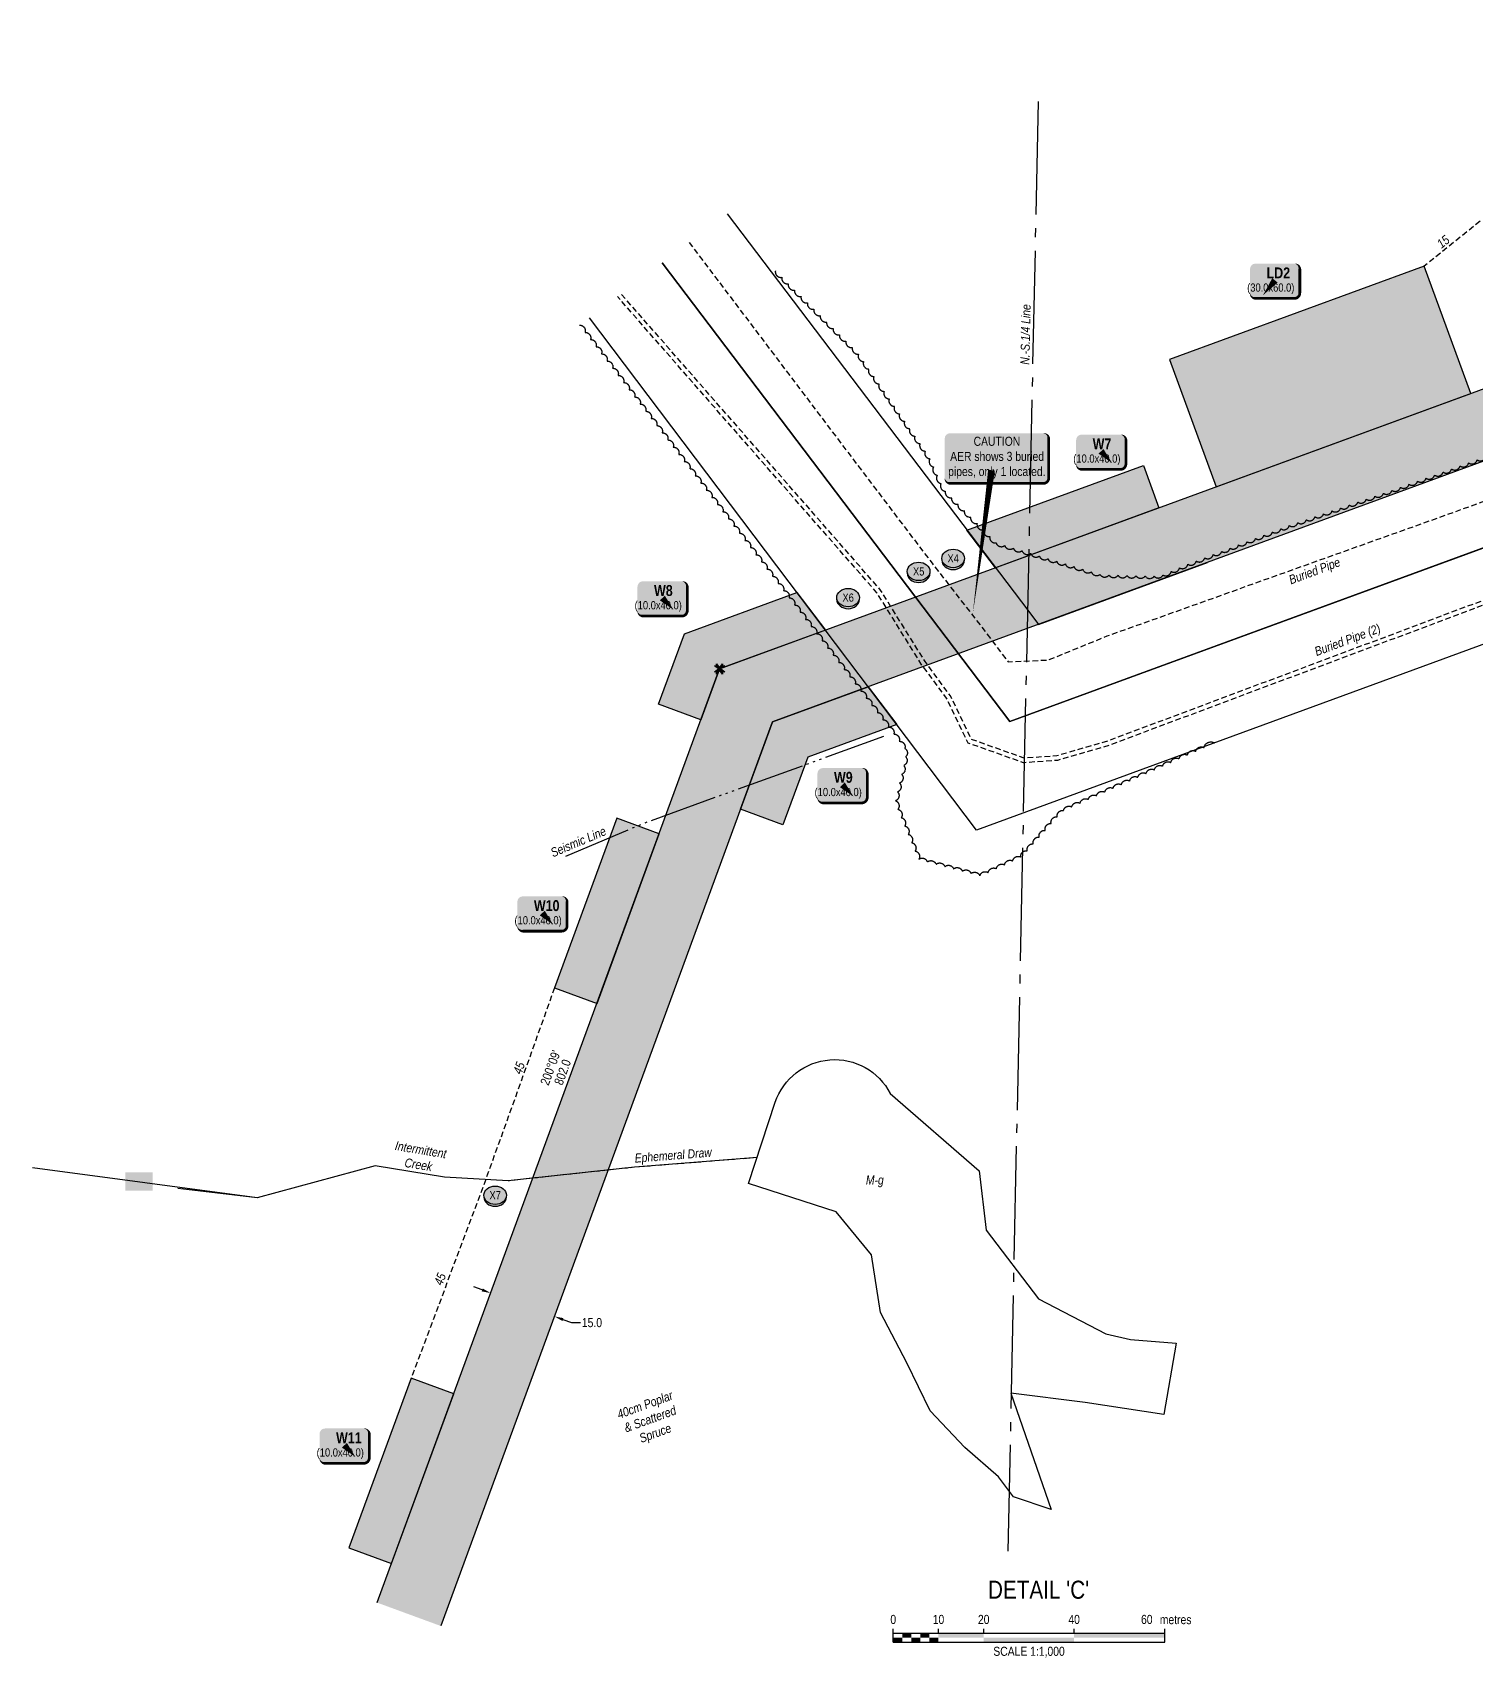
# Model space of a CAD drawing. Extents: x 404585 to 410512, y 6059634 to 6065450.
# Drawn here: x 406693 to 408288, y 6059821 to 6061617 of the extents above; entities that cross this region are included whole.
import ezdxf
from ezdxf.enums import TextEntityAlignment as Align

# ---------------------------------------------------------------- set-up
doc = ezdxf.new("R2010")
doc.units = 0
doc.header["$LTSCALE"] = 5
doc.header["$PDSIZE"] = 0.5
for name, pattern in [('0', [1, 1, 0]), ('foc-QUARTERLINE', [33, 25, -3, 2, -3]), ('foc-SEISMIC', [20.5, 15, -1, 0.5, -1, 0.5, -1, 0.5, -1]), ('foc-TIELINE', [1.875, 1.25, -0.625]), ('foc-TOPO-ephemeral', [6.25, 3.125, -0.625, 0.625, -0.625, 0.625, -0.625]), ('UG_PIPE', [1.875, 1.25, -0.625])]:
    doc.linetypes.add(name, pattern=pattern)
doc.layers.get('Defpoints').update_dxf_attribs({"color": 9})
for name, color, linetype in [('AS-PIPE-UG', 44, 'UG_PIPE'), ('AS-PIPE-UG-T', 44, 'Continuous'), ('AS-SEISMIC', 224, 'foc-SEISMIC'), ('AS-UNDERLAY-H', 141, 'Continuous'), ('CG-NOTES', 7, 'Continuous'), ('DETAIL-T', 7, 'Continuous'), ('F-RW', 190, 'Continuous'), ('L-BD1', 253, 'Continuous'), ('L-MON', 1, 'Continuous'), ('L-QSEC', 8, 'foc-QUARTERLINE'), ('P-CROSSINGS', 250, 'Continuous'), ('P-PROPOSED', 10, 'Continuous'), ('P-PROPOSED-H', 21, 'Continuous'), ('P-TEMP-BLOCKS', 250, 'Continuous'), ('P-TEMP-H', 41, 'Continuous'), ('P-TEMP_WORKSPACE', 46, 'Continuous'), ('P-TXT', 4, 'Continuous'), ('T-BUSH', 110, '0'), ('T-BUSH-T', 110, 'Continuous'), ('T-DRAW', 143, 'foc-TOPO-ephemeral'), ('T-TIE', 201, 'foc-TIELINE'), ('T-WATER', 160, 'Continuous'), ('T-WATER-T', 170, 'Continuous'), ('WETLAND', 143, 'Continuous'), ('WETLAND-T', 146, 'Continuous')]:
    doc.layers.add(name, color=color, linetype=linetype)
doc.layers.add('T-TIE-T', color=201, linetype='Continuous', lineweight=18)
doc.styles.add('80', font='ARIALN.TTF', dxfattribs={"height": 10})
doc.styles.add('80CG', font='ARIALN.TTF', dxfattribs={"height": 10})
doc.styles.add('80L', font='ARIALN.TTF', dxfattribs={"height": 10})
doc.styles.add('80LS', font='ARIALNI.TTF', dxfattribs={"height": 10})
doc.styles.add('BOLD', font='ARIALNB.TTF')
doc.styles.add('Crossing', font='ARIALN.TTF', dxfattribs={"height": 10})
doc.styles.add('foc-LtypeFont', font='ARIALN.TTF', dxfattribs={"height": 7.349999999999999})
doc.linetypes.add('foc-TOPO-flowdirection-NOLINE', pattern='A,0,[">",foc-LtypeFont,S=0.3,R=0,X=0,Y=-0.945],-20,[">",foc-LtypeFont,S=0.3,R=0,X=0,Y=-0.945],0', length=20)
doc.dimstyles.new('Compass 5 000', dxfattribs={"dimscale": 5, "dimtxt": 9, "dimasz": 2, "dimexe": 0.2, "dimexo": 0.0625, "dimgap": 0.5, "dimtad": 0, "dimtih": 1, "dimtoh": 1, "dimzin": 0, "dimdsep": 46, "dimtxsty": '80CG', "dimcen": 0.1, "dimse1": 1, "dimse2": 1, "dimclrd": 256, "dimclrt": 256, "dimaunit": 1, "dimadec": 4, "dimazin": 0, "dimtfac": 0.06, "dimtofl": 0, "dimtmove": 0, "dimatfit": 1, "dimfxl": 0.2, "dimtolj": 1, "dimtzin": 0, "dimlwd": -1, "dimarcsym": 0})

# ---------------------------------------------------------------- blocks, each defined once
blk = doc.blocks.new('*D519')
at = {"layer": 'Defpoints', "color": 0, "transparency": 16777216}
for p in [(407362.9413554552, 6060670.276108096), (407433.3536136688, 6060644.442074829), (407269.6765302371, 6060198.330043353)]:
    blk.add_point(p, dxfattribs=at)
at = {"layer": 'P-TXT', "transparency": 16777216}
for p, q in [((407189.8762074057, 6060227.608527627), (407180.4881427882, 6060231.052978633)), ((407279.0645948548, 6060194.885592347), (407288.4684957841, 6060191.435331048)), ((407288.4684957841, 6060191.435331048), (407298.4684957841, 6060191.435331048))]:
    blk.add_line(p, q, dxfattribs=at)
for points in [[(407190.4502825735, 6060229.173205063), (407189.3021322379, 6060226.04385019), (407199.2642720235, 6060224.164076621)], [(407279.6386700226, 6060196.450269783), (407278.4905196871, 6060193.32091491), (407269.6765302371, 6060198.330043353)]]:
    blk.add_solid(points, dxfattribs=at)
at = {"layer": 'P-TXT', "transparency": 16777216, "insert": (407311.220883233, 6060191.435331048), "char_height": 10, "attachment_point": 5, "style": '80CG'}
blk.add_mtext('\\A1;15.0', dxfattribs=at)
blk = doc.blocks.new('xing2')
h = blk.add_hatch(color=50)
h.dxf.hatch_style = 1
edge = h.paths.add_edge_path()
edge.add_ellipse((0, 0), major_axis=(-12.5, 0), ratio=0.8162973455633619, start_angle=0, end_angle=360)
h = blk.add_hatch(color=250)
h.dxf.hatch_style = 1
edge = h.paths.add_edge_path()
edge.add_ellipse((0, -2.047489049626165), major_axis=(-12.5, 0), ratio=0.8162973455633619, start_angle=0, end_angle=180)
edge.add_line((12.5, -2.047489049626165), (12.5, 0))
edge.add_ellipse((0, 0), major_axis=(-12.5, 0), ratio=0.8162973455633619, start_angle=0, end_angle=180, ccw=False)
edge.add_line((-12.5, 0), (-12.5, -2.047489049626165))
at = {"color": 250}
blk.add_ellipse((0, 0), major_axis=(-12.5, 0), ratio=0.8162973455633619, dxfattribs=at)
blk.add_ellipse((0, -2.047489049626165), major_axis=(-12.5, 0), ratio=0.8162973455633619, start_param=0, end_param=3.141592653589793, dxfattribs=at)
at = {"color": 250, "style": 'Crossing'}
blk.add_attdef('CROSSING', text='', height=9, dxfattribs=at).set_placement((0.08916442567715421, 0.0199513138486509), align=Align.MIDDLE_CENTER)
at = {"color": 250, "style": 'Crossing', "flags": 1}
for tag, p in [('OWNER', (0.08916442567715421, -12.49201765665748)), ('DESCRIPTION', (0.08916442567715421, -25.770021277247)), ('LOCATION', (0.08916442567715421, -39.30337514164421)), ('DWG_REF', (0.08916442567715421, -52.83672900604233))]:
    blk.add_attdef(tag, text='', height=9, dxfattribs=at).set_placement(p, align=Align.MIDDLE_CENTER)
blk = doc.blocks.new('TEMP')
h = blk.add_hatch(color=255)
h.dxf.hatch_style = 1
h.paths.add_polyline_path([(-5.274161e-10, 0.2514284397220763), (-0.6656854269836912, 1.152061669657268), (-0.6656854269836914, 0.6656854303339061), (-1.152061663105632, 0.6656854303339061), (-0.2514284404497629, 5.273253e-10), (-1.152061661774314, -0.665685419564579), (-0.6656854224511335, -0.6656854195645793), (-0.6656854224511335, -1.152061655686338), (-5.273251e-10, -0.2514284436956587), (0.6656854183820542, -1.152061663420681), (0.6656854183820542, -0.6656854208922597), (1.152061656810019, -0.6656854053035205), (0.2514284429676993, 5.273253e-10), (1.152061671303363, 0.6656854258011663), (0.6656854287749412, 0.6656854258011663), (0.6656854131859291, 1.15206166422904)])
h.paths.add_polyline_path([(0.5656854229146121, 0.8485281473411305), (0.5656854319800914, 0.5656854258011663), (0.8485281444547581, 0.5656854258011663), (0.0831890339399251, 0), (0.8485281399220186, -0.5656854150320215), (0.5656854183820542, -0.5656854240973189), (0.5656854183820542, -0.8485281365719859), (0, -0.08318903609469999), (-0.5656854224511337, -0.8485281320390644), (-0.5656854224511337, -0.5656854195645792), (-0.8485281349258001, -0.5656854195645794), (-0.0831890328488955, 0), (-0.8485281394583584, 0.5656854303339058), (-0.5656854269836913, 0.5656854303339061), (-0.5656854269836913, 0.8485281428085727), (0, 0.0831890306941206)], flags=16)
h = blk.add_hatch(color=1)
h.dxf.hatch_style = 1
h.paths.add_polyline_path([(0, 0.0831890306941205), (-0.5656854269836911, 0.8485281428085727), (-0.5656854269836912, 0.5656854303339061), (-0.8485281394583578, 0.5656854303339061), (-0.0831890328488953, -1e-16), (-0.8485281349258001, -0.5656854195645793), (-0.5656854224511337, -0.5656854195645793), (-0.5656854224511337, -0.848528132039064), (0, -0.08318903609469999), (0.5656854183820542, -0.8485281365719856), (0.5656854183820542, -0.5656854240973191), (0.8485281399220184, -0.5656854150320213), (0.0831890339399251, -1e-16), (0.8485281444547581, 0.5656854258011663), (0.5656854319800914, 0.5656854258011663), (0.5656854229146121, 0.8485281473411308)])
at = {"color": 1}
for p, q in [((-0.0831890328488953, 0), (0.0831890339399252, 0)), ((0, 0.0831890306941205), (0, -0.08318903609469999))]:
    blk.add_line(p, q, dxfattribs=at)
at = {"color": 255, "flags": 128}
blk.add_lwpolyline([(-0.251428440449763, 5.27325e-10), (-1.152061663105632, 0.6656854303339061), (-0.6656854269836914, 0.6656854303339061), (-0.6656854269836914, 1.152061669657268), (-5.274159999999999e-10, 0.2514284397220763), (0.6656854131859291, 1.15206166422904), (0.6656854287749412, 0.6656854258011663), (1.152061671303363, 0.6656854258011663), (0.2514284429676991, 5.27325e-10), (1.152061656810019, -0.6656854053035204), (0.6656854183820542, -0.6656854208922596), (0.6656854183820542, -1.152061663420681), (-5.27325e-10, -0.2514284436956586), (-0.6656854224511335, -1.152061655686338), (-0.6656854224511335, -0.6656854195645793), (-1.152061661774314, -0.6656854195645793)], close=True, dxfattribs=at)
at = {"color": 1, "flags": 128}
blk.add_lwpolyline([(-0.0831890328488953, 0), (-0.8485281394583578, 0.5656854303339061), (-0.5656854269836913, 0.5656854303339061), (-0.5656854269836913, 0.8485281428085727), (0, 0.0831890306941205), (0.5656854229146121, 0.8485281473411305), (0.5656854319800914, 0.5656854258011663), (0.8485281444547581, 0.5656854258011663), (0.0831890339399252, 0), (0.8485281399220184, -0.5656854150320214), (0.5656854183820542, -0.5656854240973189), (0.5656854183820542, -0.8485281365719856), (0, -0.08318903609469999), (-0.5656854224511335, -0.848528132039064), (-0.5656854224511335, -0.5656854195645792), (-0.8485281349258001, -0.5656854195645792)], close=True, dxfattribs=at)
blk = doc.blocks.new('*U430')
h = blk.add_hatch(color=191)
edge = h.paths.add_edge_path()
edge.add_line((-21.49999999999998, -20), (21.49999999999998, -20))
edge.add_arc((21.49999999999998, -14), 6, 270, 360)
edge.add_line((27.49999999999998, -14), (27.49999999999998, 12.5))
edge.add_arc((21.49999999999998, 12.5), 6, 0, 90)
edge.add_line((21.49999999999998, 18.5), (-21.49999999999998, 18.5))
edge.add_arc((-21.49999999999998, 12.5), 6, 90, 180)
edge.add_line((-27.49999999999998, 12.5), (-27.49999999999998, -14))
edge.add_arc((-21.49999999999998, -14), 6, 180, 270)
at = {"color": 250, "flags": 128}
blk.add_lwpolyline([(-21.49999999999998, -20, 3, 3, 0), (21.49999999999998, -20, 3, 3, 0.414213562373095), (27.49999999999998, -14, 3, 3, 0), (27.49999999999998, 12.5, 3, 0, 0.414213562373095), (21.49999999999998, 18.5, 0, 0, 0), (-21.49999999999998, 18.5, 0, 0, 0.414213562373095), (-27.49999999999998, 12.5, 0, 0, 0), (-27.49999999999998, -14, 0, 3, 0.414213562373095)], format="xyseb", close=True, dxfattribs=at)
at = {"flags": 128}
blk.add_lwpolyline([(-13.17086265986345, -16.50384642265207, 0, 7.5, 0), (-3.398394867633905e-15, 0, 0, 0, 0)], format="xyseb", dxfattribs=at)
at = {"color": 250}
for tag, p, height, style in [('TEMP_AREA_W1_001', (-9.212824010914055, 2.244292974654144), 12, 'BOLD'), ('ENTER_TEXT_001', (-30.65893587994544, -12.47010782646594), 9, '80')]:
    blk.add_attdef(tag, p, '', height=height, dxfattribs=dict(at, style=style))
blk = doc.blocks.new('*U431')
h = blk.add_hatch(color=191)
edge = h.paths.add_edge_path()
edge.add_line((-21.49999999999998, -20), (21.49999999999998, -20))
edge.add_arc((21.49999999999998, -14), 6, 270, 360)
edge.add_line((27.49999999999998, -14), (27.49999999999998, 12.5))
edge.add_arc((21.49999999999998, 12.5), 6, 0, 90)
edge.add_line((21.49999999999998, 18.5), (-21.49999999999998, 18.5))
edge.add_arc((-21.49999999999998, 12.5), 6, 90, 180)
edge.add_line((-27.49999999999998, 12.5), (-27.49999999999998, -14))
edge.add_arc((-21.49999999999998, -14), 6, 180, 270)
at = {"color": 250, "flags": 128}
blk.add_lwpolyline([(-21.49999999999998, -20, 3, 3, 0), (21.49999999999998, -20, 3, 3, 0.414213562373095), (27.49999999999998, -14, 3, 3, 0), (27.49999999999998, 12.5, 3, 0, 0.414213562373095), (21.49999999999998, 18.5, 0, 0, 0), (-21.49999999999998, 18.5, 0, 0, 0.414213562373095), (-27.49999999999998, 12.5, 0, 0, 0), (-27.49999999999998, -14, 0, 3, 0.414213562373095)], format="xyseb", close=True, dxfattribs=at)
at = {"flags": 128}
blk.add_lwpolyline([(12.16100721091007, -12.88079746987138, 0, 7.499999999999999, 0), (-3.398394867633904e-15, -3.944304526105059e-31, 0, 0, 0)], format="xyseb", dxfattribs=at)
at = {"color": 250}
for tag, p, height, style in [('TEMP_AREA_W1_001', (-9.212824010914055, 2.244292974654144), 12, 'BOLD'), ('ENTER_TEXT_001', (-30.65893587994544, -12.47010782646594), 9, '80')]:
    blk.add_attdef(tag, p, '', height=height, dxfattribs=dict(at, style=style))
blk = doc.blocks.new('*U316')
at = {"color": 0}
for p, q in [((-150.0000000000342, 0), (-150.0000000000342, 15.00000000000273)), ((-150.0000000000342, 10.00000000000182), (150.2392182250246, 10.00000000000159)), ((-150.0000000000342, 0), (150.2392182250246, -2.274e-13)), ((-100.0000000000232, 10.00000000000182), (-100.0000000000232, 15.00000000000273)), ((-50.00000000001134, 10.00000000000182), (-50.00000000001134, 15.00000000000273)), ((50.00000000001134, 10.00000000000182), (50.00000000001134, 15.00000000000273)), ((150.2392182250246, -2.274e-13), (150.2392182250246, 15.0000000000025))]:
    blk.add_line(p, q, dxfattribs=at)
for points in [[(-150.0000000000342, 5.000000000000909), (-140.0000000000233, 5.000000000000909), (-150.0000000000342, 0), (-140.0000000000233, 0)], [(-140.0000000000342, 10.00000000000091), (-130.0000000000232, 10.00000000000091), (-140.0000000000342, 5), (-130.0000000000232, 5)], [(-130.0000000000342, 5.000000000000909), (-120.0000000000233, 5.000000000000909), (-130.0000000000342, 0), (-120.0000000000233, 0)], [(-120.0000000000342, 10.00000000000091), (-110.0000000000233, 10.00000000000091), (-120.0000000000342, 5), (-110.0000000000233, 5)], [(-110.0000000000342, 5.000000000000909), (-100.0000000000232, 5.000000000000909), (-110.0000000000342, 0), (-100.0000000000232, 0)], [(-100.0000000000232, 10.00000000000182), (-50.00000000001134, 10.00000000000182), (-100.0000000000232, 5.000000000000909), (-50.00000000001134, 5.000000000000909)], [(-50.00000000001134, 5.000000000000909), (50.00000000001134, 5.000000000000909), (-50.00000000001134, 0), (50.00000000001134, 0)], [(50.00000000001134, 10.00000000000182), (150.2392182250246, 10.00000000000159), (50.00000000001134, 5.000000000000909), (150.2392182250246, 5.000000000000682)]]:
    blk.add_solid(points, dxfattribs=at)
at = {"color": 0, "style": '80'}
blk.add_text('metres', height=10.00000000000227, dxfattribs=at).set_placement((162.2392182250246, 20.0000000000025), align=Align.CENTER)
for s, insert, char_height, attachment_point in [('0', (-150.0000000000342, 30.21145975443656), 10, 2), ('10', (-100.0000000000232, 30.21145975443656), 10, 2), ('20', (-50.00000000001134, 30.21145975443656), 10, 2), ('40', (50.00000000001134, 30.21145975443656), 10, 2), ('60', (136.6959500629242, 30.21828103683765), 10, 3), ('SCALE 1:1,000', (0.1196091124951968, -5.000000000000114), 10.00000000000227, 2)]:
    blk.add_mtext(s, dxfattribs=dict(at, insert=insert, char_height=char_height, attachment_point=attachment_point))
blk = doc.blocks.new('*U669')
h = blk.add_hatch(color=50)
edge = h.paths.add_edge_path()
edge.add_line((-51.49999999999998, -28.5), (51.49999999999998, -28.5))
edge.add_arc((51.49999999999999, -22.49999999999999), 6.000000000000007, 269.9999999999999, 359.9999999999999)
edge.add_line((57.49999999999999, -22.5), (57.49999999999999, 21))
edge.add_arc((51.49999999999999, 20.99999999999999), 6.000000000000007, 6.785183320455494e-14, 90.00000000000007)
edge.add_line((51.49999999999998, 27), (-51.49999999999998, 27))
edge.add_arc((-51.49999999999999, 20.99999999999999), 6.000000000000007, 89.99999999999993, 179.9999999999999)
edge.add_line((-57.49999999999999, 21), (-57.49999999999999, -22.5))
edge.add_arc((-51.49999999999999, -22.49999999999999), 6.000000000000007, 180, 270.0000000000001)
at = {"color": 240, "flags": 128}
blk.add_lwpolyline([(-51.49999999999998, -28.5, 3, 3, 0), (51.49999999999998, -28.5, 3, 3, 0.4142135623730951), (57.49999999999999, -22.5, 3, 3, 0), (57.49999999999999, 21, 3, 0, 0.4142135623730951), (51.49999999999998, 27, 0, 0, 0), (-51.49999999999998, 27, 0, 0, 0.4142135623730951), (-57.49999999999999, 21, 0, 0, 0), (-57.49999999999999, -22.5, 0, 3, 0.4142135623730951)], format="xyseb", close=True, dxfattribs=at)
at = {"color": 240, "style": '80'}
blk.add_attdef('ENTER_TEXT_001', (-26.84515688949523, -4.918144611186903), '', height=10, dxfattribs=at)

msp = doc.modelspace()

# ---------------------------------------------------------------- hatches: boundary and pattern name
at = {"layer": 'AS-UNDERLAY-H'}
h = msp.add_hatch(color=256, dxfattribs=at)
h.dxf.hatch_style = 1
h.paths.add_polyline_path([(406795.6644384781, 6060357.547292367), (406825.6280252621, 6060357.547292367), (406825.6280252621, 6060337.189592328), (406795.6644384781, 6060337.189592328)])
at = {"layer": 'P-PROPOSED-H'}
h = msp.add_hatch(color=256, dxfattribs=at)
h.dxf.hatch_style = 1
h.paths.add_polyline_path([(407073.7314541181, 6059882.015375648), (407452.3270230144, 6060913.902662543), (409371.0607488978, 6061617.349896736), (409396.876985697, 6061546.933123719), (407510.7709712434, 6060855.447879412), (407144.1433282761, 6059856.181523531)])
at = {"layer": 'P-TEMP-H'}
h = msp.add_hatch(color=256, dxfattribs=at)
h.dxf.hatch_style = 1
h.paths.add_polyline_path([(408231.071042094, 6061359.169303756), (407949.4039501381, 6061255.904356595), (408001.0364237178, 6061115.07081062), (408282.7035156737, 6061218.33575778)])
h = msp.add_hatch(color=256, dxfattribs=at)
h.dxf.hatch_style = 1
h.paths.add_polyline_path([(407725.6620886153, 6061067.367274977), (407920.6335379211, 6061138.847816979), (407937.8443624456, 6061091.903301691), (407757.2596891415, 6061025.697247555)])
h = msp.add_hatch(color=256, dxfattribs=at)
h.dxf.hatch_style = 1
h.paths.add_polyline_path([(407569.315622325, 6060956.793088386), (407452.3270230144, 6060913.902662543), (407431.7115662299, 6060857.713870284), (407384.7712344629, 6060874.936101627), (407413.3643908567, 6060952.872517963), (407537.7957922398, 6060998.491628068)])
h = msp.add_hatch(color=256, dxfattribs=at)
h.dxf.hatch_style = 1
h.paths.add_polyline_path([(407648.1151975458, 6060852.546739188), (407549.7319461051, 6060816.477416393), (407522.2908224661, 6060741.684933761), (407475.3504993761, 6060758.907188811), (407510.7709712553, 6060855.447879408), (407616.5953674602, 6060894.245278856)])
h = msp.add_hatch(color=256, dxfattribs=at)
h.dxf.hatch_style = 1
h.paths.add_polyline_path([(407316.7958803484, 6060544.097504908), (407385.6848058556, 6060731.858831977), (407338.7444740864, 6060749.081063324), (407269.8555485806, 6060561.319736255)])
h = msp.add_hatch(color=256, dxfattribs=at)
h.dxf.hatch_style = 1
h.paths.add_polyline_path([(407089.5717662984, 6059925.189195136), (407158.4606918056, 6060112.950522196), (407111.5203600376, 6060130.172753617), (407042.6314345307, 6059942.411426547)])

# ---------------------------------------------------------------- linework, layer by layer
at = {"color": 240, "flags": 128}
msp.add_lwpolyline([(407732.1172258316, 6060974.998143131, 0, 7.5, 0), (407752.8364897777, 6061133.581052279, 0, 0, 0)], format="xyseb", dxfattribs=at)
at = {"layer": 'AS-PIPE-UG', "flags": 128}
for points in [[(407418.5556648118, 6061385.385653265), (407589.5808785098, 6061159.233457167), (407687.1456537172, 6061030.676046895), (407742.0280281638, 6060960.282348774), (407771.089876098, 6060921.791656842), (407815.6180293355, 6060923.872505227), (407880.8046045985, 6060950.428331427), (409414.6346021473, 6061498.497170142)], [(409445.4057347276, 6061414.565345548), (407882.5024930541, 6060829.377706567), (407825.8286420376, 6060812.873365582), (407788.0651222378, 6060810.258004325), (407726.9263775888, 6060832.083890033), (407703.1978648024, 6060881.482667082), (407675.253759034, 6060919.213923627), (407626.172247847, 6060998.131643262), (407339.3849336377, 6061325.540679952)], [(409443.684611472, 6061419.259908379), (407880.9246535398, 6060834.125917274), (407824.9468325019, 6060817.824271463), (407788.7620807024, 6060815.318249761), (407730.5433460883, 6060836.101722752), (407707.498951349, 6060884.076281022), (407679.3924929091, 6060922.026752736), (407630.2024391076, 6061001.118997057), (407343.3840012142, 6061328.563565936)]]:
    msp.add_lwpolyline(points, dxfattribs=at)
at = {"layer": 'AS-SEISMIC', "flags": 128}
msp.add_lwpolyline([(407282.335620763, 6060707.009094349), (407368.5007485626, 6060743.448950151), (407633.7088686085, 6060839.633162526)], dxfattribs=at)
at = {"layer": 'F-RW'}
for points in [[(409427.8067857402, 6061462.568515261), (407773.1524638519, 6060855.784485901), (407388.685679138, 6061362.80699992)], [(407388.685679138, 6061362.80699992), (407773.1524638519, 6060855.784485901), (409427.8564698463, 6061462.432996111)], [(407460.4827947209, 6061417.078274196), (407793.9270149471, 6060977.341408877), (407804.6571002735, 6060963.192576732), (407991.527992038, 6061031.703287843)], [(409462.2781189056, 6061368.543965429), (407736.3707217932, 6060735.790828092), (407308.3264213233, 6061302.063622053)]]:
    msp.add_lwpolyline(points, dxfattribs=at)
at = {"layer": 'L-QSEC'}
msp.add_line((407804.3422912834, 6061541.109500538), (407770.8754864073, 6059938.925918599), dxfattribs=at)
at = {"layer": 'P-PROPOSED'}
for points in [[(407073.7314541181, 6059882.015375648), (407452.3270230144, 6060913.902662543), (409371.0607488978, 6061617.349896736)], [(409396.876985697, 6061546.933123719), (407510.7709712434, 6060855.447879412), (407144.1433282761, 6059856.181523531)]]:
    msp.add_lwpolyline(points, dxfattribs=at)
at = {"layer": 'P-TEMP_WORKSPACE'}
for points in [[(408231.071042094, 6061359.169303756), (407949.4039501381, 6061255.904356595), (408001.0364237178, 6061115.07081062), (408282.7035156737, 6061218.33575778)], [(407725.6620886153, 6061067.367274977), (407920.6335379211, 6061138.847816979), (407937.8443624456, 6061091.903301691), (407757.2596891415, 6061025.697247555)], [(407569.315622325, 6060956.793088386), (407452.3270230144, 6060913.902662543), (407431.7115662299, 6060857.713870284), (407384.7712344629, 6060874.936101627), (407413.3643908567, 6060952.872517963), (407537.7957922398, 6060998.491628068)], [(407648.1151975458, 6060852.546739188), (407549.7319461051, 6060816.477416393), (407522.2908224661, 6060741.684933761), (407475.3504993761, 6060758.907188811), (407510.7709712553, 6060855.447879408), (407616.5953674602, 6060894.245278856)], [(407316.7958803484, 6060544.097504908), (407385.6848058556, 6060731.858831977), (407338.7444740864, 6060749.081063324), (407269.8555485806, 6060561.319736255)], [(407089.5717662984, 6059925.189195136), (407158.4606918056, 6060112.950522196), (407111.5203600376, 6060130.172753617), (407042.6314345307, 6059942.411426547)]]:
    msp.add_lwpolyline(points, close=True, dxfattribs=at)
at = {"layer": 'T-BUSH', "flags": 128}
for points in [[(407513.9654538323, 6061353.813280182, 0.52056705), (407521.0533327813, 6061346.759063574, 0.52056705), (407528.1412117304, 6061339.704846961, 0.52056705), (407535.2290906796, 6061332.650630347, 0.52056705), (407542.3169696284, 6061325.596413738, 0.52056705), (407549.4048485774, 6061318.542197124, 0.52056705), (407556.4927275265, 6061311.487980515, 0.52056705), (407563.5806064755, 6061304.433763901, 0.52056705), (407570.6684854245, 6061297.379547291, 0.52056705), (407577.7563643735, 6061290.32533068, 0.52056705), (407584.8442433226, 6061283.271114065, 0.52056705), (407591.9321222716, 6061276.216897457, 0.52056705), (407599.0200012206, 6061269.162680842, 0.52056705), (407605.8338266581, 6061261.877939536, 0.52056705), (407611.4963996006, 6061253.635654193, 0.52056705), (407617.1589725431, 6061245.393368853, 0.52056705), (407622.8215454853, 6061237.15108351, 0.52056705), (407628.4841184278, 6061228.908798165, 0.52056705), (407634.1466913702, 6061220.666512822, 0.52056705), (407639.8092643126, 6061212.424227483, 0.52056705), (407645.471837255, 6061204.18194214, 0.52056705), (407651.1344101974, 6061195.939656794, 0.52056705), (407656.7969831398, 6061187.697371454, 0.52056705), (407662.4595560822, 6061179.455086111, 0.52056705), (407668.1221290246, 6061171.212800765, 0.52056705), (407673.784701967, 6061162.970515423, 0.52056705), (407679.4472749094, 6061154.728230082, 0.52056705), (407684.7573282131, 6061146.28715486, 0.52056705), (407688.8091310526, 6061137.1447868, 0.52056705), (407692.8609338921, 6061128.002418737, 0.52056705), (407696.9127367316, 6061118.860050676, 0.52056705), (407701.7753288742, 6061110.269253382, 0.52056705), (407708.7908414912, 6061103.143063469, 0.52056705), (407715.8063541082, 6061096.016873552, 0.52056705), (407722.8218667252, 6061088.890683634, 0.52056705), (407729.8373793422, 6061081.764493718, 0.52056705), (407736.8528919592, 6061074.638303804, 0.52056705), (407743.8684045763, 6061067.512113889, 0.52056705), (407750.8839171933, 6061060.385923972, 0.52056705), (407757.8994298103, 6061053.259734053, 0.52056705), (407767.4630908072, 6061050.345064067, 0.52056705), (407777.0310727464, 6061047.437535628, 0.52056705), (407786.5990546856, 6061044.530007194, 0.52056705), (407796.1670366249, 6061041.622478754, 0.52056705), (407805.735018564, 6061038.714950318, 0.52056705), (407815.3030005033, 6061035.807421883, 0.52056705), (407824.8709824425, 6061032.899893443, 0.52056705), (407834.4389643817, 6061029.992365009, 0.52056705), (407844.0069463209, 6061027.08483657, 0.52056705), (407853.5749282601, 6061024.177308136, 0.52056705), (407863.1429101994, 6061021.269779699, 0.52056705), (407872.7108921385, 6061018.362251259, 0.52056705), (407882.6402798218, 6061017.680331234, 0.52056705), (407892.6366494926, 6061017.410899607, 0.52056705), (407902.6330191634, 6061017.141467975, 0.52056705), (407912.6293888343, 6061016.872036345, 0.52056705), (407922.6257585052, 6061016.602604712, 0.52056705), (407932.622128176, 6061016.333173081, 0.52056705), (407942.30493099, 6061017.67789025, 0.52056705), (407951.4733876039, 6061021.670308477, 0.52056705), (407960.6418442177, 6061025.66272671, 0.52056705), (407969.8408184729, 6061029.580496419, 0.52056705), (407979.1824706006, 6061033.148904402, 0.52056705), (407988.5241227283, 6061036.717312386, 0.52056705), (407997.865774856, 6061040.285720368, 0.52056705), (408007.2074269837, 6061043.85412835, 0.52056705), (408016.5490791114, 6061047.422536328, 0.52056705), (408025.8907312392, 6061050.990944311, 0.52056705), (408035.2323833668, 6061054.559352293, 0.52056705), (408044.5740354945, 6061058.127760274, 0.52056705), (408053.9156876223, 6061061.696168259, 0.52056705), (408063.25733975, 6061065.264576241, 0.52056705), (408072.5989918777, 6061068.832984223, 0.52056705), (408081.9566690715, 6061072.357183702, 0.52056705), (408091.4164918348, 6061075.599367118, 0.52056705), (408100.8763145983, 6061078.841550528, 0.52056705), (408110.3361373618, 6061082.08373394, 0.52056705), (408119.7959601253, 6061085.325917357, 0.52056705), (408129.2557828889, 6061088.568100766, 0.52056705), (408138.7156056524, 6061091.81028418, 0.52056705), (408148.1754284159, 6061095.052467595, 0.52056705), (408157.6352511794, 6061098.294651008, 0.52056705), (408167.0950739429, 6061101.536834418, 0.52056705), (408176.5548967064, 6061104.779017834, 0.52056705), (408186.0147194699, 6061108.021201246, 0.52056705), (408195.4663507865, 6061111.286776923, 0.52056705), (408204.8822324533, 6061114.654442646, 0.52056705), (408214.29811412, 6061118.022108373, 0.52056705), (408223.7139957869, 6061121.389774099, 0.52056705), (408233.1298774534, 6061124.757439822, 0.52056705), (408242.5457591202, 6061128.12510555, 0.52056705), (408251.9616407869, 6061131.492771275, 0.52056705), (408261.3775224537, 6061134.860436998, 0.52056705), (408270.7934041204, 6061138.228102726, 0.52056705), (408280.2092857871, 6061141.595768452, 0.52056705), (408289.6251674538, 6061144.963434174, 0.52056705), (408299.0410491206, 6061148.331099902, 0.52056705), (408308.4569307873, 6061151.698765628, 0.52056705), (408317.8728124541, 6061155.06643135, 0.52056705), (408327.2886941208, 6061158.434097079, 0.52056705), (408336.7045757875, 6061161.801762803, 0.52056705), (408346.1204574542, 6061165.169428526, 0.52056705), (408355.536339121, 6061168.537094255, 0.52056705), (408364.9522207877, 6061171.90475998, 0.52056705), (408374.3681024545, 6061175.272425703, 0.52056705), (408383.7839841212, 6061178.640091429, 0.52056705), (408393.1998657879, 6061182.007757156, 0.52056705), (408402.6157474546, 6061185.375422879, 0.52056705), (408412.0316291214, 6061188.743088604, 0.52056705), (408421.4475107881, 6061192.110754333, 0.52056705), (408430.8633924549, 6061195.478420055, 0.52056705), (408440.2792741216, 6061198.84608578, 0.52056705), (408449.6951557883, 6061202.213751509, 0.52056705), (408459.1110374553, 6061205.581417232, 0.52056705), (408468.5269191218, 6061208.949082957, 0.52056705), (408477.9428007886, 6061212.316748685, 0.52056705), (408487.3586824553, 6061215.68441441, 0.52056705), (408496.774564122, 6061219.052080133, 0.52056705), (408506.1904457887, 6061222.419745862, 0.52056705), (408515.6063274555, 6061225.787411586, 0.52056705), (408525.0222091222, 6061229.155077309, 0.52056705), (408534.438090789, 6061232.522743037, 0.52056705), (408543.8539724557, 6061235.890408763, 0.52056705), (408553.2698541224, 6061239.258074486, 0.52056705), (408562.6857357891, 6061242.625740213, 0.52056705), (408572.1016174559, 6061245.993405939, 0.52056705), (408581.5174991226, 6061249.361071662, 0.52056705), (408590.9333807894, 6061252.72873739, 0.52056705), (408600.3492624561, 6061256.096403115, 0.52056705), (408609.7651441228, 6061259.464068837, 0.52056705), (408619.1810257895, 6061262.831734566, 0.52056705), (408628.5969074563, 6061266.199400292, 0.52056705), (408638.012789123, 6061269.567066014, 0.52056705), (408647.4286707898, 6061272.934731742, 0.52056705), (408656.8445524565, 6061276.302397467, 0.52056705), (408666.2604341232, 6061279.67006319, 0.52056705), (408675.6763157899, 6061283.037728916, 0.52056705), (408685.0921974567, 6061286.405394644, 0.52056705), (408694.5080791236, 6061289.773060367, 0.52056705), (408703.9239607902, 6061293.140726092, 0.52056705), (408713.3398424569, 6061296.50839182, 0.52056705), (408722.7557241236, 6061299.876057543, 0.52056705), (408732.1716057903, 6061303.243723268, 0.52056705), (408741.5874874571, 6061306.611388996, 0.52056705), (408751.0033691238, 6061309.979054719, 0.52056705), (408760.4192507906, 6061313.346720444, 0.52056705), (408769.8351324573, 6061316.714386173, 0.52056705), (408779.251014124, 6061320.082051898, 0.52056705), (408788.6668957908, 6061323.44971762, 0.52056705), (408798.0827774575, 6061326.817383349, 0.52056705), (408807.4986591242, 6061330.185049074, 0.52056705), (408816.914540791, 6061333.552714797, 0.52056705), (408826.3304224577, 6061336.920380525, 0.52056705), (408835.7463041244, 6061340.28804625, 0.52056705), (408845.1621857912, 6061343.655711973, 0.52056705), (408854.5780674579, 6061347.023377701, 0.52056705), (408863.9939491246, 6061350.391043426, 0.52056705), (408873.4098307914, 6061353.758709149, 0.52056705), (408882.8257124581, 6061357.126374877, 0.52056705), (408892.2415941248, 6061360.494040603, 0.52056705), (408901.6406205161, 6061363.906399368, 0.52056705), (408910.9354041935, 6061367.595165611, 0.52056705), (408920.2301878709, 6061371.283931856, 0.52056705), (408929.5249715482, 6061374.972698098, 0.52056705), (408938.8197552257, 6061378.661464341, 0.52056705), (408948.1145389031, 6061382.350230583, 0.52056705), (408957.4093225804, 6061386.038996822, 0.52056705), (408966.7041062578, 6061389.727763065, 0.52056705), (408975.9988899352, 6061393.416529307, 0.52056705), (408985.2936736126, 6061397.105295552, 0.52056705), (408994.58845729, 6061400.794061795, 0.52056705), (409003.8832409674, 6061404.482828037, 0.52056705), (409013.1780246448, 6061408.171594276, 0.52056705), (409022.4728083222, 6061411.860360519, 0.52056705), (409031.7675919996, 6061415.549126761, 0.52056705), (409041.0623756769, 6061419.237893006, 0.52056705), (409050.3571593544, 6061422.926659249, 0.52056705), (409059.6519430319, 6061426.615425491, 0.52056705), (409068.9467267091, 6061430.304191733, 0.52056705), (409078.2415103865, 6061433.992957973, 0.52056705), (409087.6424416612, 6061437.401513094, 0.52056705), (409097.0485653027, 6061440.79633828, 0.52056705), (409106.4546889442, 6061444.191163463, 0.52056705), (409115.8608125856, 6061447.585988649, 0.52056705), (409125.2669362271, 6061450.980813838, 0.52056705), (409134.6730598685, 6061454.375639023, 0.52056705), (409144.07918351, 6061457.770464209, 0.52056705), (409153.4853071515, 6061461.165289392, 0.52056705), (409162.8914307929, 6061464.560114577, 0.52056705), (409172.2975544344, 6061467.954939763, 0.52056705), (409181.7036780759, 6061471.349764952, 0.52056705), (409191.1098017173, 6061474.744590137, 0.52056705), (409200.5159253587, 6061478.139415323, 0.52056705), (409209.9220490002, 6061481.534240506, 0.52056705), (409219.3281726417, 6061484.929065691, 0.52056705), (409228.7342962832, 6061488.32389088, 0.52056705), (409238.1404199246, 6061491.718716065, 0.52056705), (409247.546543566, 6061495.113541251, 0.52056705), (409256.9526672075, 6061498.508366435, 0.52056705), (409266.358790849, 6061501.90319162, 0.52056705), (409275.7649144905, 6061505.298016809, 0.52056705), (409285.1710381321, 6061508.692841995, 0.52056705), (409294.5771617734, 6061512.08766718, 0.52056705), (409303.9832854149, 6061515.482492363, 0.52056705), (409313.3894090563, 6061518.877317549, 0.52056705), (409322.7955326978, 6061522.272142734, 0.52056705), (409332.2016563392, 6061525.666967923, 0.52056705), (409341.6077799807, 6061529.061793108, 0.52056705), (409351.0139036222, 6061532.456618294, 0.52056705), (409360.4200272636, 6061535.851443477, 0.52056705), (409369.8261509052, 6061539.246268663, 0.52056705), (409379.2322745465, 6061542.641093851, 0.52056705), (409388.638398188, 6061546.035919037, 0.52056705), (409396.2189598823, 6061548.771868802, 0.52056705)], [(407297.4707162272, 6061293.827661443, -0.52056705), (407303.5645642724, 6061285.898915262, -0.52056705), (407309.6584123175, 6061277.970169078, -0.52056705), (407315.7522603627, 6061270.0414229, -0.52056705), (407321.8461084078, 6061262.112676718, -0.52056705), (407327.9399564529, 6061254.183930535, -0.52056705), (407334.0338044981, 6061246.255184357, -0.52056705), (407340.1276525432, 6061238.326438176, -0.52056705), (407346.2215005884, 6061230.397691992, -0.52056705), (407352.3153486336, 6061222.468945813, -0.52056705), (407358.4091966787, 6061214.540199633, -0.52056705), (407364.5030447238, 6061206.611453448, -0.52056705), (407370.596892769, 6061198.682707271, -0.52056705), (407376.6907408141, 6061190.75396109, -0.52056705), (407382.7845888593, 6061182.825214906, -0.52056705), (407388.8784369045, 6061174.896468728, -0.52056705), (407394.9722849496, 6061166.967722546, -0.52056705), (407401.0661329948, 6061159.038976363, -0.52056705), (407407.1599810399, 6061151.110230185, -0.52056705), (407413.253829085, 6061143.181484004, -0.52056705), (407419.3476771302, 6061135.25273782, -0.52056705), (407425.4415251754, 6061127.323991641, -0.52056705), (407431.5353732205, 6061119.395245461, -0.52056705), (407437.6292212657, 6061111.466499277, -0.52056705), (407443.7230693108, 6061103.537753099, -0.52056705), (407449.816917356, 6061095.609006918, -0.52056705), (407455.9107654011, 6061087.680260734, -0.52056705), (407462.0046134462, 6061079.751514556, -0.52056705), (407468.0984614914, 6061071.822768374, -0.52056705), (407474.1923095366, 6061063.894022191, -0.52056705), (407480.2861575817, 6061055.965276013, -0.52056705), (407486.3800056269, 6061048.036529832, -0.52056705), (407492.473853672, 6061040.107783648, -0.52056705), (407498.5677017171, 6061032.179037469, -0.52056705), (407504.6615497623, 6061024.250291289, -0.52056705), (407510.7553978076, 6061016.321545105, -0.52056705), (407516.8492458526, 6061008.392798927, -0.52056705), (407522.9430938978, 6061000.464052746, -0.52056705), (407529.0369419429, 6060992.535306562, -0.52056705), (407535.1307899881, 6060984.606560384, -0.52056705), (407541.2246380332, 6060976.677814202, -0.52056705), (407547.3184860784, 6060968.749068019, -0.52056705), (407553.4123341237, 6060960.820321841, -0.52056705), (407559.5061821687, 6060952.89157566, -0.52056705), (407565.6000302138, 6060944.962829476, -0.52056705), (407571.693878259, 6060937.034083297, -0.52056705), (407577.7877263041, 6060929.105337117, -0.52056705), (407583.8815743492, 6060921.176590933, -0.52056705), (407589.9754223944, 6060913.247844755, -0.52056705), (407596.0692704396, 6060905.319098574, -0.52056705), (407602.1631184847, 6060897.39035239, -0.52056705), (407608.2569665299, 6060889.461606209, -0.52056705), (407614.350814575, 6060881.532860031, -0.52056705), (407620.4446626202, 6060873.604113847, -0.52056705), (407626.5385106653, 6060865.675367666, -0.52056705), (407632.6323587105, 6060857.746621488, -0.52056705), (407638.7262067556, 6060849.817875304, -0.52056705), (407644.8200548008, 6060841.889129123, -0.52056705), (407650.9139028459, 6060833.960382945, -0.52056705), (407657.0077508911, 6060826.031636762, -0.52056705), (407658.0161458759, 6060816.992576482, -0.52056705), (407655.7814943044, 6060807.245457299, -0.52056705), (407653.5468427329, 6060797.498338117, -0.52056705), (407651.3121911614, 6060787.751218937, -0.52056705), (407649.0775395899, 6060778.004099756, -0.52056705), (407646.8428880183, 6060768.256980573, -0.52056705), (407649.2469958361, 6060758.842542885, -0.52056705), (407653.0843706186, 6060749.608120611, -0.52056705), (407656.9217454011, 6060740.373698332, -0.52056705), (407660.7591201835, 6060731.139276056, -0.52056705), (407664.5964949659, 6060721.904853782, -0.52056705), (407668.4338697483, 6060712.670431503, -0.52056705), (407672.4613575049, 6060703.545232411, -0.52056705), (407681.9494585089, 6060700.605366645, -0.52056705), (407691.6181161209, 6060698.05251334, -0.52056705), (407701.2867737328, 6060695.499660037, -0.52056705), (407710.9554313447, 6060692.946806738, -0.52056705), (407720.6240889567, 6060690.393953436, -0.52056705), (407730.2927465686, 6060687.841100134, -0.52056705), (407739.9614085032, 6060685.288263274, -0.52056705), (407749.1471505301, 6060688.869671513, -0.52056705), (407758.1821790792, 6060693.155492215, -0.52056705), (407767.2172076284, 6060697.441312921, -0.52056705), (407776.2522361776, 6060701.727133629, -0.52056705), (407785.2872647267, 6060706.012954334, -0.52056705), (407792.3198211751, 6060712.981423726, -0.52056705), (407798.9231734975, 6060720.491133315, -0.52056705), (407805.52652582, 6060728.000842907, -0.52056705), (407812.1298781424, 6060735.510552493, -0.52056705), (407818.7332304648, 6060743.020262081, -0.52056705), (407825.3365827872, 6060750.529971673, -0.52056705), (407832.4569875617, 6060757.338702983, -0.52056705), (407841.581650627, 6060761.43022152, -0.52056705), (407850.7063136922, 6060765.521740056, -0.52056705), (407859.8309767574, 6060769.613258594, -0.52056705), (407868.9556398226, 6060773.704777132, -0.52056705), (407878.0803028879, 6060777.796295673, -0.52056705), (407887.2049659531, 6060781.88781421, -0.52056705), (407896.3296290184, 6060785.979332748, -0.52056705), (407905.4542920836, 6060790.070851286, -0.52056705), (407914.5789551489, 6060794.162369821, -0.52056705), (407923.7036182141, 6060798.253888359, -0.52056705), (407932.8282812793, 6060802.345406896, -0.52056705), (407941.9529443445, 6060806.436925435, -0.52056705), (407951.0776074098, 6060810.528443975, -0.52056705), (407960.202270475, 6060814.619962513, -0.52056705), (407969.3269335403, 6060818.711481052, -0.52056705), (407978.4515966055, 6060822.802999589, -0.52056705), (407987.5762596707, 6060826.894518124, -0.52056705), (407999.3498882919, 6060832.173838513, -0.52056705)]]:
    msp.add_lwpolyline(points, format="xyb", dxfattribs=at)
at = {"layer": 'T-DRAW', "flags": 128}
msp.add_lwpolyline([(407493.7754572348, 6060373.914448563), (407358.306592609, 6060363.183923688), (407218.514602205, 6060348.162799792)], dxfattribs=at)
at = {"layer": 'T-DRAW', "linetype": 'foc-TOPO-flowdirection-NOLINE', "flags": 128}
msp.add_lwpolyline([(407493.7754572348, 6060373.914448563), (407358.306592609, 6060363.183923688), (407218.514602205, 6060348.162799792)], dxfattribs=at)
at = {"layer": 'T-TIE'}
for p, q in [((408292.80106721, 6061408.679650474), (408231.071042094, 6061359.169303756)), ((407193.7901967264, 6060349.567375571), (407111.5203600376, 6060130.172753617))]:
    msp.add_line(p, q, dxfattribs=at)
at = {"layer": 'T-TIE', "flags": 128}
msp.add_lwpolyline([(407269.8555485806, 6060561.319736255), (407193.7901967284, 6060349.567375586)], dxfattribs=at)
at = {"layer": 'T-WATER', "linetype": 'foc-TOPO-flowdirection-NOLINE', "flags": 128}
msp.add_lwpolyline([(407218.5146022045, 6060348.162799792), (407148.2509571274, 6060352.154427185), (407071.5847018286, 6060364.844600715), (406941.1665329493, 6060329.525201607), (406692.8810790087, 6060362.533454095)], dxfattribs=at)
at = {"layer": 'T-WATER', "flags": 128}
msp.add_lwpolyline([(407218.5146022045, 6060348.162799792), (407148.2509571274, 6060352.154427185), (407071.5847018286, 6060364.844600715), (406941.1665329493, 6060329.525201607), (406853.5558158121, 6060339.689345336)], dxfattribs=at)
at = {"layer": 'WETLAND', "flags": 128}
msp.add_lwpolyline([(407906.3150046784, 6060172.696265685), (407956.9106315032, 6060168.65962003), (407943.3300949905, 6060089.957534666), (407856.2295858547, 6060103.252955033), (407774.2761750884, 6060113.407094678), (407818.7743160903, 6059984.959729163), (407777.1723558031, 6059998.92042066), (407760.7006406144, 6060020.919389198), (407723.2803851244, 6060053.472660508), (407685.1648461818, 6060094.004184489), (407659.3743319049, 6060147.145849293), (407630.297477853, 6060202.803539818), (407620.0783117033, 6060266.449486917), (407581.0559029418, 6060313.905332874), (407484.3049595151, 6060345.152071492), (407513.8850188217, 6060434.988196767, -0.6637348869997338), (407640.8817928665, 6060444.597114217), (407739.0568168603, 6060359.402381941), (407746.9500347672, 6060293.745614987), (407804.8286307135, 6060217.619579923), (407879.2189581619, 6060179.208920665)], format="xyb", close=True, dxfattribs=at)

# ---------------------------------------------------------------- block references
at = {"layer": 'CG-NOTES'}
ref = msp.add_blockref('*U669', (407758.6040099863, 6061147.480946758), dxfattribs=at)
ref.add_attrib('ENTER_TEXT_001', 'CAUTION', (407733.0378435471, 6061160.569850805), dxfattribs={"layer": '0', "color": 240, "height": 10, "style": '80'})
ref.add_attrib('ENTER_TEXT_002', 'AER shows 3 buried', (407707.1306129877, 6061143.862256444), dxfattribs={"layer": '0', "color": 240, "height": 10, "style": '80'})
ref.add_attrib('ENTER_TEXT_003', 'pipes, only 1 located.', (407704.9000536425, 6061127.154662083), dxfattribs={"layer": '0', "color": 240, "height": 10, "style": '80'})
at = {"layer": 'DETAIL-T', "xscale": 0.9995923200000004, "yscale": 0.9995923200000004, "zscale": 0.9995923200000004}
msp.add_blockref('*U316', (407794.1672061833, 6059838.212746684), dxfattribs=at)
at = {"layer": 'L-MON', "color": 2, "xscale": 5.000000000000005, "yscale": 5.000000000000005, "zscale": 5.000000000000005}
msp.add_blockref('TEMP', (407452.3270230144, 6060913.902662543), dxfattribs=at)
at = {"layer": 'P-CROSSINGS', "xscale": 0.9995923200000004, "yscale": 0.9995923200000004, "zscale": 0.9995923200000004}
for p, values in [((407710.3444222835, 6061036.063035338), {'CROSSING': 'X4'}), ((407672.2683106889, 6061021.729776079), {'CROSSING': 'X5'}), ((407594.2882997526, 6060992.782917091), {'CROSSING': 'X6'}), ((407204.1865163392, 6060332.258678962), {'CROSSING': 'X7'})]:
    msp.add_blockref('xing2', p, dxfattribs=at).add_auto_attribs(values)
at = {"layer": 'P-TEMP-BLOCKS'}
for name, p, values in [('*U430', (408066.0756130678, 6061343.435782711), {'TEMP_AREA_W1_001': 'LD2', 'ENTER_TEXT_001': '(30.0x60.0)'}), ('*U431', (407873.8653080599, 6061154.448778923), {'TEMP_AREA_W1_001': 'W7', 'ENTER_TEXT_001': '(10.0x40.0)'}), ('*U431', (407389.0446598565, 6060992.343870865), {'TEMP_AREA_W1_001': 'W8', 'ENTER_TEXT_001': '(10.0x40.0)'}), ('*U431', (407587.9688825674, 6060785.882480423), {'TEMP_AREA_W1_001': 'W9', 'ENTER_TEXT_001': '(10.0x40.0)'}), ('*U431', (407256.2821897515, 6060644.126663293), {'TEMP_AREA_W1_001': 'W10', 'ENTER_TEXT_001': '(10.0x40.0)'}), ('*U431', (407037.620313202, 6060055.958580606), {'TEMP_AREA_W1_001': 'W11', 'ENTER_TEXT_001': '(10.0x40.0)'})]:
    msp.add_blockref(name, p, dxfattribs=at).add_auto_attribs(values)

# ---------------------------------------------------------------- texts
at = {"layer": 'AS-PIPE-UG-T', "char_height": 10.00000000000001, "attachment_point": 1, "rotation": 20.52707901009752, "style": '80L'}
for s, insert in [('{\\fArial Narrow|b0|i1|c0|p34;Buried Pipe}', (408080.3179256521, 6061016.640765101)), ('{\\fArial Narrow|b0|i1|c0|p34;Buried Pipe (2)}', (408108.7261370357, 6060937.417450442))]:
    msp.add_mtext_dynamic_manual_height_columns(s, width=151.6188267394277, gutter_width=100.0000000000003, heights=[0], dxfattribs=dict(at, insert=insert))
at = {"layer": 'AS-SEISMIC', "insert": (407234.0440160306, 6060702.0997352), "char_height": 10.00000000000001, "attachment_point": 1, "rotation": 22.923853489816278, "style": '80L'}
msp.add_mtext_dynamic_manual_height_columns('\\pi32.835;{\\fArial Narrow|b0|i1|c0|p34;Seismic Line}', width=129.5178717598912, gutter_width=250.0000000000015, heights=[0], dxfattribs=at)
at = {"layer": 'DETAIL-T', "color": 3, "insert": (407804.8221812392, 6059896.136852614), "char_height": 19.99184640000001, "width": 223.7667613870555, "attachment_point": 5, "style": '80CG'}
msp.add_mtext("DETAIL 'C'", dxfattribs=at)
at = {"layer": 'L-BD1', "style": '80L'}
for s, p in [("200°09'", (407265.3356668627, 6060473.196918358)), ('802.0', (407278.7136614163, 6060468.288582415))]:
    msp.add_text(s, height=10.00000000000004, rotation=69.85209999999849, dxfattribs=at).set_placement(p, align=Align.MIDDLE)
at = {"layer": 'L-QSEC', "insert": (407784.6908116871, 6061250.299317668), "char_height": 10.00000000000001, "attachment_point": 1, "rotation": 88.80336567766776, "style": '80L'}
msp.add_mtext_dynamic_manual_height_columns('{\\fArial Narrow|b0|i1|c0|p34;N.-S.1/4 Line}', width=132.9285129604372, gutter_width=100.0000000000003, heights=[0], dxfattribs=at)
at = {"layer": 'T-BUSH-T', "insert": (407368.0881130197, 6060105.390043946), "char_height": 10, "width": 68.45709184973384, "attachment_point": 2, "rotation": 20.000000000000007, "style": '80LS'}
msp.add_mtext('40cm Poplar\\P& Scattered Spruce', dxfattribs=at)
at = {"layer": 'T-TIE-T', "style": '80LS'}
for s, rotation, p in [('15', 38.73123217323646, (408252.1103881522, 6061386.09903753)), ('45', 70.2407761413113, (407230.626694299, 6060472.874826967)), ('45', 68.53092640180067, (407143.3167731994, 6060239.56606623))]:
    msp.add_text(s, height=10.00000000000001, rotation=rotation, dxfattribs=at).set_placement(p, align=Align.MIDDLE)
at = {"layer": 'T-WATER-T', "insert": (406980.0729950462, 6060411.14542559), "char_height": 10.00000000000001, "attachment_point": 1, "rotation": 350.6013404291741, "style": '80L'}
msp.add_mtext_dynamic_manual_height_columns('\\pi116.04;{\\fArial Narrow|b0|i1|c0|p34;Intermittent\\P\\pi129.58;Creek}', width=289.2789904502068, gutter_width=250.1323825634735, heights=[0], dxfattribs=at)
at = {"layer": 'WETLAND-T', "style": '80LS'}
msp.add_text('M-g', height=10.00000000000001, dxfattribs=at).set_placement((407613.99423303, 6060344.120085146))

# ---------------------------------------------------------------- dimensions: what is measured, and where the dimension line sits
at = {"layer": 'P-TXT', "color": 2}
dim = msp.add_linear_dim(base=(407269.6765302371, 6060198.330043353), p1=(407362.9413554554, 6060670.276108096), p2=(407433.3536136688, 6060644.442074829), angle=339.85207366611814, text='15.0', dimstyle='Compass 5 000', dxfattribs=at)
dim.commit()
dim.dimension.update_dxf_attribs({"geometry": '*D519', "text_midpoint": (407311.220883233, 6060191.435331048), "dimtype": 161})

# ---------------------------------------------------------------- next in the draw order: texts
at = {"layer": 'T-WATER-T', "insert": (407357.7389968929, 6060378.121997801), "char_height": 10.00000000000001, "attachment_point": 1, "rotation": 4.5289578088923115, "style": '80L', "bg_fill": 3, "box_fill_scale": 1, "bg_fill_color": 256, "bg_fill_transparency": 0}
msp.add_mtext_dynamic_manual_height_columns('\\pi0.32626;{\\fArial Narrow|b0|i1|c0|p34;Ephemeral Draw}', width=86.02769440654852, gutter_width=250.1323825634735, heights=[0], dxfattribs=at)

doc.saveas('drawing.dxf')
